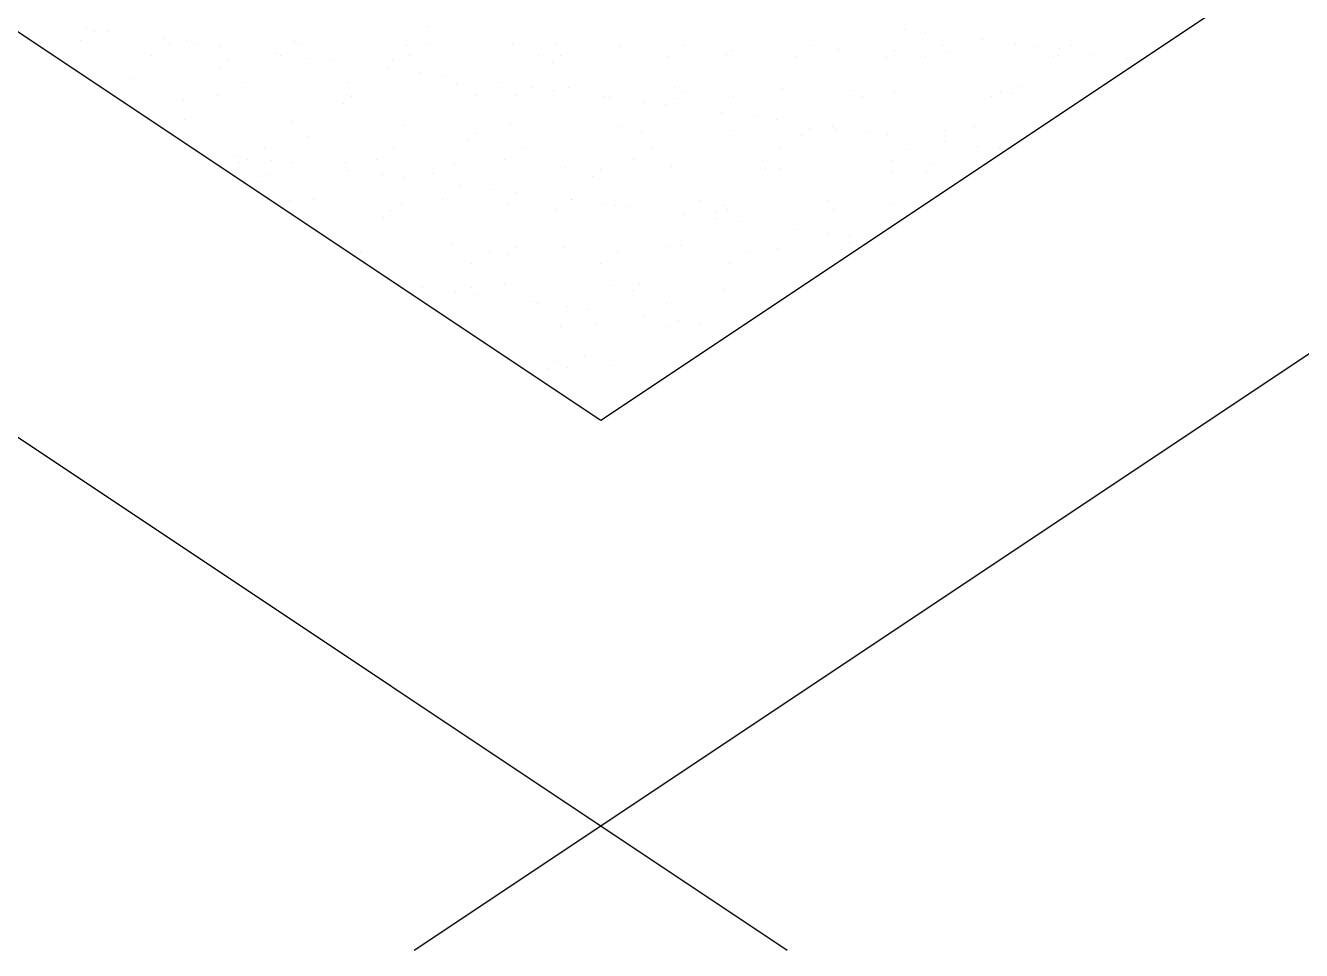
# Model space of a CAD drawing. Header units: inches. Extents: x 44782 to 44933, y 6798 to 6838.
# Drawn here: x 44782.479 to 44782.6068, y 6826.9731 to 6827.0658 of the extents above; entities that cross this region are included whole.
import ezdxf

# ---------------------------------------------------------------- set-up
doc = ezdxf.new("R2010")
doc.units = ezdxf.units.IN
doc.header["$MEASUREMENT"] = 0
doc.layers.add('linha de corte', color=1, linetype='Continuous')

# ---------------------------------------------------------------- blocks, each defined once
blk = doc.blocks.new('*X26')
at = {"color": 0}
for p, q in [((135.30347, 159.85482), (135.30347, 159.85482)), ((135.31648, 159.85653), (135.31648, 159.85653)), ((135.60396, 159.85841), (135.60396, 159.85841)), ((135.79758, 159.85514), (135.79758, 159.85514)), ((135.80551, 159.85535), (135.80551, 159.85535)), ((135.81059, 159.85686), (135.81059, 159.85686)), ((135.21567, 159.84653), (135.21567, 159.84653)), ((135.23618, 159.84596), (135.23618, 159.84596)), ((135.24919, 159.84767), (135.24919, 159.84767)), ((135.26951, 159.85035), (135.26951, 159.85035)), ((135.29352, 159.84667), (135.29352, 159.84667)), ((135.37138, 159.84681), (135.37138, 159.84681)), ((135.44923, 159.84695), (135.44923, 159.84695)), ((135.48776, 159.84623), (135.48776, 159.84623)), ((135.52708, 159.84709), (135.52708, 159.84709)), ((135.5532, 159.84707), (135.5532, 159.84707)), ((135.60494, 159.84723), (135.60494, 159.84723)), ((135.61716, 159.84676), (135.61716, 159.84676)), ((135.68279, 159.84738), (135.68279, 159.84738)), ((135.68468, 159.84919), (135.68468, 159.84919)), ((135.73029, 159.84628), (135.73029, 159.84628)), ((135.7433, 159.848), (135.7433, 159.848)), ((135.75012, 159.85003), (135.75012, 159.85003)), ((135.76064, 159.84752), (135.76064, 159.84752)), ((135.76362, 159.85067), (135.76362, 159.85067)), ((135.81407, 159.84972), (135.81407, 159.84972)), ((135.8385, 159.84766), (135.8385, 159.84766)), ((135.18189, 159.83881), (135.18189, 159.83881)), ((135.20222, 159.84149), (135.20222, 159.84149)), ((135.22261, 159.84462), (135.22261, 159.84462)), ((135.22333, 159.84084), (135.22333, 159.84084)), ((135.22621, 159.83981), (135.22621, 159.83981)), ((135.29085, 159.84327), (135.29085, 159.84327)), ((135.30406, 159.83995), (135.30406, 159.83995)), ((135.32265, 159.84377), (135.32265, 159.84377)), ((135.32726, 159.83954), (135.32726, 159.83954)), ((135.35629, 159.84411), (135.35629, 159.84411)), ((135.38192, 159.84009), (135.38192, 159.84009)), ((135.42024, 159.8438), (135.42024, 159.8438)), ((135.42416, 159.84155), (135.42416, 159.84155)), ((135.45977, 159.84023), (135.45977, 159.84023)), ((135.5242, 159.8407), (135.5242, 159.8407)), ((135.53763, 159.84038), (135.53763, 159.84038)), ((135.61548, 159.84052), (135.61548, 159.84052)), ((135.62571, 159.83849), (135.62571, 159.83849)), ((135.676, 159.83914), (135.676, 159.83914)), ((135.69333, 159.84066), (135.69333, 159.84066)), ((135.69633, 159.84181), (135.69633, 159.84181)), ((135.77119, 159.8408), (135.77119, 159.8408)), ((135.52881, 159.83647), (135.52881, 159.83647)), ((135.60871, 159.83028), (135.60871, 159.83028)), ((135.62903, 159.83295), (135.62903, 159.83295)), ((135.66299, 159.83742), (135.66299, 159.83742)), ((135.72574, 159.83763), (135.72574, 159.83763)), ((135.73035, 159.8334), (135.73035, 159.8334)), ((135.56174, 159.82409), (135.56174, 159.82409)), ((135.58701, 159.82363), (135.58701, 159.82363)), ((135.5957, 159.82856), (135.5957, 159.82856)), ((135.65245, 159.82446), (135.65245, 159.82446)), ((135.7164, 159.82415), (135.7164, 159.82415)), ((135.78392, 159.82659), (135.78392, 159.82659)), ((135.2475, 159.82182), (135.2475, 159.82182)), ((135.25211, 159.8176), (135.25211, 159.8176)), ((135.25862, 159.81854), (135.25862, 159.81854)), ((135.26416, 159.81563), (135.26416, 159.81563)), ((135.32257, 159.81823), (135.32257, 159.81823)), ((135.34202, 159.81577), (135.34202, 159.81577)), ((135.34901, 159.81961), (135.34901, 159.81961)), ((135.39009, 159.82067), (135.39009, 159.82067)), ((135.41987, 159.81591), (135.41987, 159.81591)), ((135.44904, 159.81875), (135.44904, 159.81875)), ((135.45553, 159.8215), (135.45553, 159.8215)), ((135.49445, 159.81523), (135.49445, 159.81523)), ((135.49772, 159.81606), (135.49772, 159.81606)), ((135.51949, 159.82119), (135.51949, 159.82119)), ((135.5284, 159.8197), (135.5284, 159.8197)), ((135.54142, 159.82142), (135.54142, 159.82142)), ((135.55056, 159.81654), (135.55056, 159.81654)), ((135.57558, 159.8162), (135.57558, 159.8162)), ((135.65059, 159.81568), (135.65059, 159.81568)), ((135.65343, 159.81634), (135.65343, 159.81634)), ((135.73129, 159.81648), (135.73129, 159.81648)), ((135.45365, 159.81453), (135.45365, 159.81453)), ((135.46111, 159.81085), (135.46111, 159.81085)), ((135.47412, 159.81256), (135.47412, 159.81256)), ((135.6552, 159.81146), (135.6552, 159.81146)), ((135.7521, 159.81347), (135.7521, 159.81347)), ((135.39381, 159.80199), (135.39381, 159.80199)), ((135.40683, 159.8037), (135.40683, 159.8037)), ((135.42715, 159.80637), (135.42715, 159.80637)), ((135.68625, 159.80102), (135.68625, 159.80102)), ((135.75169, 159.80186), (135.75169, 159.80186)), ((135.27386, 159.79767), (135.27386, 159.79767)), ((135.29242, 159.7951), (135.29242, 159.7951)), ((135.32652, 159.79313), (135.32652, 159.79313)), ((135.33953, 159.79484), (135.33953, 159.79484)), ((135.35786, 159.79593), (135.35786, 159.79593)), ((135.35986, 159.79752), (135.35986, 159.79752)), ((135.37389, 159.79681), (135.37389, 159.79681)), ((135.3785, 159.79259), (135.3785, 159.79259)), ((135.42182, 159.79563), (135.42182, 159.79563)), ((135.4754, 159.7946), (135.4754, 159.7946)), ((135.48934, 159.79806), (135.48934, 159.79806)), ((135.55478, 159.7989), (135.55478, 159.7989)), ((135.57544, 159.79374), (135.57544, 159.79374)), ((135.61873, 159.79859), (135.61873, 159.79859)), ((135.25923, 159.78427), (135.25923, 159.78427)), ((135.27224, 159.78598), (135.27224, 159.78598)), ((135.29256, 159.78866), (135.29256, 159.78866)), ((135.31371, 159.78407), (135.31371, 159.78407)), ((135.39157, 159.78421), (135.39157, 159.78421)), ((135.46942, 159.78435), (135.46942, 159.78435)), ((135.54727, 159.78449), (135.54727, 159.78449)), ((135.58005, 159.78952), (135.58005, 159.78952)), ((135.62513, 159.78463), (135.62513, 159.78463)), ((135.67695, 159.79153), (135.67695, 159.79153)), ((135.70298, 159.78477), (135.70298, 159.78477)), ((135.32426, 159.77735), (135.32426, 159.77735)), ((135.40211, 159.77749), (135.40211, 159.77749)), ((135.47996, 159.77763), (135.47996, 159.77763)), ((135.55782, 159.77777), (135.55782, 159.77777)), ((135.63567, 159.77792), (135.63567, 159.77792)), ((135.65402, 159.77629), (135.65402, 159.77629)), ((135.69905, 159.77744), (135.69905, 159.77744)), ((135.71352, 159.77806), (135.71352, 159.77806)), ((135.71938, 159.78012), (135.71938, 159.78012)), ((135.29874, 159.77487), (135.29874, 159.77487)), ((135.30335, 159.77065), (135.30335, 159.77065)), ((135.32415, 159.77006), (135.32415, 159.77006)), ((135.39167, 159.77249), (135.39167, 159.77249)), ((135.40025, 159.77266), (135.40025, 159.77266)), ((135.45711, 159.77333), (135.45711, 159.77333)), ((135.50029, 159.7718), (135.50029, 159.7718)), ((135.52106, 159.77302), (135.52106, 159.77302)), ((135.58858, 159.77546), (135.58858, 159.77546)), ((135.6018, 159.76959), (135.6018, 159.76959)), ((135.63176, 159.76858), (135.63176, 159.76858)), ((135.65208, 159.77126), (135.65208, 159.77126)), ((135.68604, 159.77573), (135.68604, 159.77573)), ((135.70183, 159.76873), (135.70183, 159.76873)), ((135.71797, 159.77598), (135.71797, 159.77598)), ((135.50489, 159.76758), (135.50489, 159.76758)), ((135.58479, 159.7624), (135.58479, 159.7624)), ((135.61875, 159.76687), (135.61875, 159.76687)), ((135.70644, 159.76451), (135.70644, 159.76451)), ((135.36221, 159.75317), (135.36221, 159.75317)), ((135.44006, 159.75331), (135.44006, 159.75331)), ((135.5175, 159.75354), (135.5175, 159.75354)), ((135.51792, 159.75345), (135.51792, 159.75345)), ((135.55145, 159.75801), (135.55145, 159.75801)), ((135.56447, 159.75972), (135.56447, 159.75972)), ((135.59577, 159.7536), (135.59577, 159.7536)), ((135.67362, 159.75374), (135.67362, 159.75374)), ((135.3251, 159.75072), (135.3251, 159.75072)), ((135.35944, 159.74776), (135.35944, 159.74776)), ((135.42339, 159.74746), (135.42339, 159.74746)), ((135.42513, 159.74986), (135.42513, 159.74986)), ((135.42974, 159.74564), (135.42974, 159.74564)), ((135.48416, 159.74915), (135.48416, 159.74915)), ((135.49091, 159.74989), (135.49091, 159.74989)), ((135.49717, 159.75086), (135.49717, 159.75086)), ((135.52664, 159.74765), (135.52664, 159.74765)), ((135.55635, 159.75072), (135.55635, 159.75072)), ((135.62031, 159.75042), (135.62031, 159.75042)), ((135.62668, 159.74679), (135.62668, 159.74679)), ((135.68783, 159.75285), (135.68783, 159.75285)), ((135.41686, 159.74029), (135.41686, 159.74029)), ((135.42988, 159.742), (135.42988, 159.742)), ((135.4502, 159.74468), (135.4502, 159.74468)), ((135.63129, 159.74257), (135.63129, 159.74257)), ((135.34957, 159.73143), (135.34957, 159.73143)), ((135.36258, 159.73315), (135.36258, 159.73315)), ((135.38291, 159.73582), (135.38291, 159.73582)), ((135.34998, 159.72792), (135.34998, 159.72792)), ((135.35459, 159.72369), (135.35459, 159.72369)), ((135.39324, 159.72432), (135.39324, 159.72432)), ((135.45149, 159.72571), (135.45149, 159.72571)), ((135.45868, 159.72516), (135.45868, 159.72516)), ((135.52264, 159.72485), (135.52264, 159.72485)), ((135.55153, 159.72485), (135.55153, 159.72485)), ((135.59016, 159.72728), (135.59016, 159.72728)), ((135.65304, 159.72264), (135.65304, 159.72264)), ((135.6556, 159.72812), (135.6556, 159.72812)), ((135.41176, 159.7216), (135.41176, 159.7216)), ((135.4223, 159.71489), (135.4223, 159.71489)), ((135.48961, 159.72175), (135.48961, 159.72175)), ((135.50015, 159.71503), (135.50015, 159.71503)), ((135.55613, 159.72062), (135.55613, 159.72062)), ((135.56746, 159.72189), (135.56746, 159.72189)), ((135.57801, 159.71517), (135.57801, 159.71517)), ((135.64532, 159.72203), (135.64532, 159.72203)), ((135.37634, 159.70376), (135.37634, 159.70376)), ((135.42497, 159.69929), (135.42497, 159.69929)), ((135.47637, 159.7029), (135.47637, 159.7029)), ((135.49249, 159.70172), (135.49249, 159.70172)), ((135.55793, 159.70255), (135.55793, 159.70255)), ((135.57788, 159.70069), (135.57788, 159.70069)), ((135.60784, 159.70071), (135.60784, 159.70071)), ((135.62188, 159.70225), (135.62188, 159.70225)), ((135.48098, 159.69868), (135.48098, 159.69868)), ((135.54055, 159.69185), (135.54055, 159.69185)), ((135.5745, 159.69632), (135.5745, 159.69632)), ((135.58752, 159.69803), (135.58752, 159.69803)), ((135.46025, 159.69071), (135.46025, 159.69071)), ((135.50721, 159.68746), (135.50721, 159.68746)), ((135.52022, 159.68917), (135.52022, 159.68917)), ((135.53811, 159.69085), (135.53811, 159.69085)), ((135.43991, 159.6786), (135.43991, 159.6786)), ((135.45293, 159.68031), (135.45293, 159.68031)), ((135.46026, 159.67699), (135.46026, 159.67699)), ((135.47325, 159.68299), (135.47325, 159.68299)), ((135.50273, 159.67875), (135.50273, 159.67875)), ((135.52421, 159.67668), (135.52421, 159.67668)), ((135.49406, 159.65355), (135.49406, 159.65355)), ((135.5098, 159.65914), (135.5098, 159.65914)), ((135.52761, 159.65595), (135.52761, 159.65595)), ((135.52034, 159.65243), (135.52034, 159.65243)), ((135.53222, 159.65173), (135.53222, 159.65173))]:
    blk.add_line(p, q, dxfattribs=at)
blk = doc.blocks.new('FACHADA-01')
at = {"color": 2}
for p, q in [((-1.03125, 0.0625), (0.05634, -0.66256)), ((-0.05634, -0.66256), (1.03125, 0.0625))]:
    blk.add_line(p, q, dxfattribs=at)
blk.add_lwpolyline([(-0.58486, -0.1125), (0, -0.50241), (0.58486, -0.1125)], close=True, dxfattribs=at)
at = {"xscale": 0.5, "yscale": 0.5, "zscale": 0.5}
blk.add_blockref('*X26', (-67.75, -80.3125), dxfattribs=at)

msp = doc.modelspace()

# ---------------------------------------------------------------- block references
at = {"layer": 'linha de corte', "color": 7, "linetype": 'Continuous', "xscale": -0.3315318648001607, "yscale": 0.3315318648001607, "zscale": 0.3315318648001607}
msp.add_blockref('FACHADA-01', (44782.53665, 6827.19281), dxfattribs=at)

doc.saveas('drawing.dxf')
